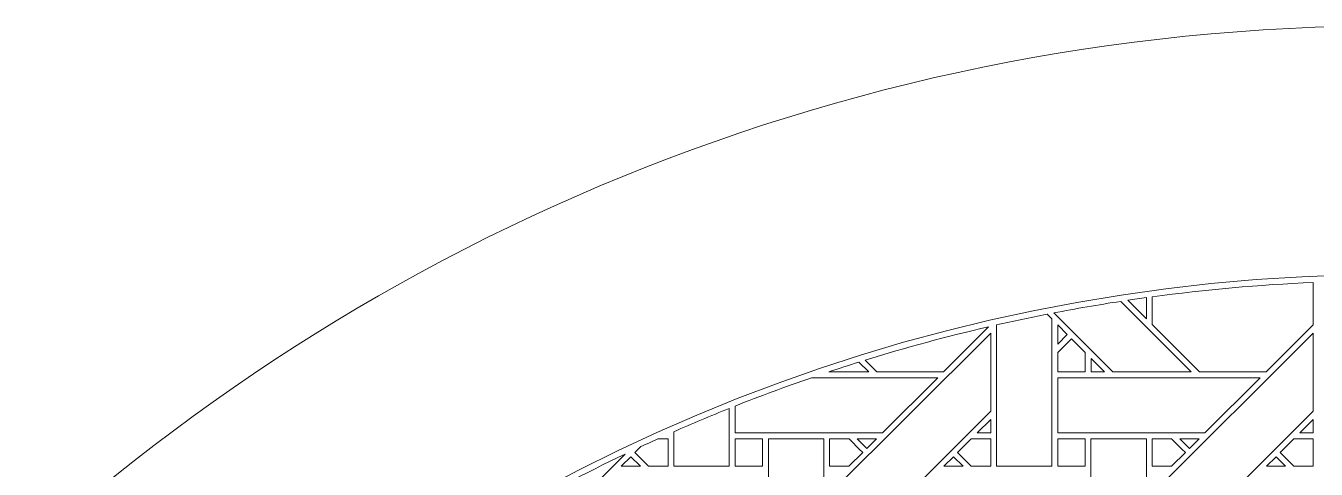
# Model space of a CAD drawing. Header units: inches. Extents: x 6.4 to 18.4, y 3.1 to 15.1.
# Drawn here: x 8.359 to 12.154, y 13.789 to 15.095 of the extents above; entities that cross this region are included whole.
import ezdxf

# ---------------------------------------------------------------- set-up
doc = ezdxf.new("R2010")
doc.units = ezdxf.units.IN
doc.header["$MEASUREMENT"] = 0
doc.layers.add('Design', color=7, linetype='Continuous', lineweight=0)

msp = doc.modelspace()

# ---------------------------------------------------------------- linework, layer by layer
at = {"layer": 'Design'}
for points, knots in [([(12.3829, 15.0948), (9.0691, 15.0948), (6.3829, 12.4085), (6.3829, 9.0948), (6.3829, 5.7811), (9.0691, 3.0948), (12.3829, 3.0948), (15.6966, 3.0948), (18.3829, 5.7811), (18.3829, 9.0948), (18.3829, 12.4085), (15.6966, 15.0948), (12.3829, 15.0948)], [0, 0, 0, 0, 1, 1, 1, 2, 2, 2, 3, 3, 3, 4, 4, 4, 4]), ([(12.3829, 14.3629), (9.4733, 14.3629), (7.1147, 12.0043), (7.1147, 9.0948), (7.1147, 6.1852), (9.4733, 3.8266), (12.3829, 3.8266), (15.2924, 3.8266), (17.651, 6.1852), (17.651, 9.0948), (17.651, 12.0043), (15.2924, 14.3629), (12.3829, 14.3629)], [0, 0, 0, 0, 1, 1, 1, 2, 2, 2, 3, 3, 3, 4, 4, 4, 4]), ([(12.1453, 14.2148), (12.1275, 14.1969), (12.0156, 14.0851), (12.0066, 14.0761), (12.0066, 14.0761), (11.8109, 14.0761), (11.8109, 14.0761), (11.8109, 14.0761), (11.6717, 14.2153), (11.6717, 14.2153), (11.6717, 14.2153), (11.6717, 14.2969), (11.6717, 14.2969), (11.8275, 14.318), (11.9855, 14.3323), (12.1453, 14.3394), (12.1453, 14.3394), (12.1453, 14.2148), (12.1453, 14.2148)], [0, 0, 0, 0, 1, 1, 1, 2, 2, 2, 3, 3, 3, 4, 4, 4, 5, 5, 5, 6, 6, 6, 6]), ([(12.1453, 14.3394), (12.1453, 14.3394), (12.1453, 14.2148), (12.1453, 14.2148), (12.1272, 14.1966), (12.0154, 14.0849), (12.0066, 14.0761), (12.0066, 14.0761), (11.8109, 14.0761), (11.8109, 14.0761), (11.8109, 14.0761), (11.6717, 14.2153), (11.6717, 14.2153), (11.6717, 14.2153), (11.6717, 14.2969), (11.6717, 14.2969), (11.8275, 14.318), (11.9855, 14.3323), (12.1453, 14.3394)], [0, 0, 0, 0, 1, 1, 1, 2, 2, 2, 3, 3, 3, 4, 4, 4, 5, 5, 5, 6, 6, 6, 6]), ([(11.7867, 14.076), (11.7867, 14.076), (11.5556, 14.076), (11.5556, 14.076), (11.5556, 14.076), (11.3822, 14.2495), (11.3822, 14.2495), (11.4475, 14.2621), (11.5131, 14.2735), (11.5791, 14.2836), (11.5791, 14.2836), (11.7867, 14.076), (11.7867, 14.076)], [0, 0, 0, 0, 1, 1, 1, 2, 2, 2, 3, 3, 3, 4, 4, 4, 4]), ([(11.6545, 14.2946), (11.6545, 14.2946), (11.6545, 14.2324), (11.6545, 14.2324), (11.6545, 14.2324), (11.6002, 14.2867), (11.6002, 14.2867), (11.6183, 14.2894), (11.6364, 14.2921), (11.6545, 14.2946)], [0, 0, 0, 0, 1, 1, 1, 2, 2, 2, 3, 3, 3, 3]), ([(11.3626, 14.2456), (11.3626, 14.2456), (11.3765, 14.2317), (11.3765, 14.2317), (11.3765, 14.2317), (11.3765, 13.798), (11.3765, 13.798), (11.3765, 13.798), (11.2137, 13.798), (11.2137, 13.798), (11.2137, 13.798), (11.2137, 14.214), (11.2137, 14.214), (11.2631, 14.2253), (11.3127, 14.2358), (11.3626, 14.2456)], [0, 0, 0, 0, 1, 1, 1, 2, 2, 2, 3, 3, 3, 4, 4, 4, 5, 5, 5, 5]), ([(11.0579, 14.0761), (11.0579, 14.0761), (10.8622, 14.0761), (10.8622, 14.0761), (10.8622, 14.0761), (10.8277, 14.1106), (10.8277, 14.1106), (10.9469, 14.1475), (11.0679, 14.1803), (11.1906, 14.2088), (11.1906, 14.2088), (11.0579, 14.0761), (11.0579, 14.0761)], [0, 0, 0, 0, 1, 1, 1, 2, 2, 2, 3, 3, 3, 4, 4, 4, 4]), ([(11.0579, 14.0761), (11.0579, 14.0761), (10.8622, 14.0761), (10.8622, 14.0761), (10.8622, 14.0761), (10.8277, 14.1106), (10.8277, 14.1106), (10.9469, 14.1475), (11.0679, 14.1803), (11.1906, 14.2088), (11.1906, 14.2088), (11.0579, 14.0761), (11.0579, 14.0761)], [0, 0, 0, 0, 1, 1, 1, 2, 2, 2, 3, 3, 3, 4, 4, 4, 4]), ([(11.3938, 14.1575), (11.3938, 14.1575), (11.3938, 14.2142), (11.3938, 14.2142), (11.3938, 14.2142), (11.422, 14.1857), (11.422, 14.1857), (11.422, 14.1857), (11.3938, 14.1575), (11.3938, 14.1575)], [0, 0, 0, 0, 1, 1, 1, 2, 2, 2, 3, 3, 3, 3]), ([(11.1966, 13.9603), (11.1966, 13.9603), (10.7229, 13.4866), (10.7229, 13.4866), (10.7229, 13.4866), (10.7229, 13.7167), (10.7229, 13.7167), (10.7229, 13.7167), (11.1966, 14.1903), (11.1966, 14.1903), (11.1966, 14.1903), (11.1966, 13.9603), (11.1966, 13.9603)], [0, 0, 0, 0, 1, 1, 1, 2, 2, 2, 3, 3, 3, 4, 4, 4, 4]), ([(11.4745, 14.0759), (11.4745, 14.0759), (11.3938, 14.0759), (11.3938, 14.0759), (11.3938, 14.0759), (11.3938, 14.1332), (11.3938, 14.1332), (11.3938, 14.1332), (11.4341, 14.1735), (11.4341, 14.1735), (11.4341, 14.1735), (11.4745, 14.1332), (11.4745, 14.1332), (11.4745, 14.1332), (11.4745, 14.0759), (11.4745, 14.0759)], [0, 0, 0, 0, 1, 1, 1, 2, 2, 2, 3, 3, 3, 4, 4, 4, 5, 5, 5, 5]), ([(11.4341, 14.1735), (11.4341, 14.1735), (11.4745, 14.1332), (11.4745, 14.1332), (11.4745, 14.1332), (11.4745, 14.0759), (11.4745, 14.0759), (11.4745, 14.0759), (11.3938, 14.0759), (11.3938, 14.0759), (11.3938, 14.0759), (11.3938, 14.1332), (11.3938, 14.1332), (11.3938, 14.1332), (11.4341, 14.1735), (11.4341, 14.1735)], [0, 0, 0, 0, 1, 1, 1, 2, 2, 2, 3, 3, 3, 4, 4, 4, 5, 5, 5, 5]), ([(12.1453, 13.9603), (12.1453, 13.9603), (11.6717, 13.4866), (11.6717, 13.4866), (11.6717, 13.4866), (11.6717, 13.7167), (11.6717, 13.7167), (11.6717, 13.7167), (12.1453, 14.1903), (12.1453, 14.1903), (12.1453, 14.1903), (12.1453, 13.9603), (12.1453, 13.9603)], [0, 0, 0, 0, 1, 1, 1, 2, 2, 2, 3, 3, 3, 4, 4, 4, 4]), ([(10.838, 14.076), (10.838, 14.076), (10.7205, 14.076), (10.7205, 14.076), (10.75, 14.0859), (10.7795, 14.0955), (10.8092, 14.1048), (10.8092, 14.1048), (10.838, 14.076), (10.838, 14.076)], [0, 0, 0, 0, 1, 1, 1, 2, 2, 2, 3, 3, 3, 3]), ([(11.4917, 14.076), (11.4917, 14.076), (11.4917, 14.1158), (11.4917, 14.1158), (11.4917, 14.1158), (11.5314, 14.076), (11.5314, 14.076), (11.5314, 14.076), (11.4917, 14.076), (11.4917, 14.076)], [0, 0, 0, 0, 1, 1, 1, 2, 2, 2, 3, 3, 3, 3]), ([(10.6697, 14.0588), (10.6697, 14.0588), (11.0408, 14.0588), (11.0408, 14.0588), (11.0408, 14.0588), (10.8781, 13.8961), (10.8781, 13.8961), (10.8781, 13.8961), (10.4451, 13.8961), (10.4451, 13.8961), (10.4451, 13.8961), (10.4451, 13.9755), (10.4451, 13.9755), (10.5191, 14.0049), (10.594, 14.0327), (10.6697, 14.0588)], [0, 0, 0, 0, 1, 1, 1, 2, 2, 2, 3, 3, 3, 4, 4, 4, 5, 5, 5, 5]), ([(11.9895, 14.0588), (11.9895, 14.0588), (11.8268, 13.8961), (11.8268, 13.8961), (11.8268, 13.8961), (11.3938, 13.8961), (11.3938, 13.8961), (11.3938, 13.8961), (11.3938, 14.0588), (11.3938, 14.0588), (11.3938, 14.0588), (11.9895, 14.0588), (11.9895, 14.0588)], [0, 0, 0, 0, 1, 1, 1, 2, 2, 2, 3, 3, 3, 4, 4, 4, 4]), ([(10.4278, 13.9686), (10.4278, 13.9686), (10.4278, 13.798), (10.4278, 13.798), (10.4278, 13.798), (10.265, 13.798), (10.265, 13.798), (10.265, 13.798), (10.265, 13.9), (10.265, 13.9), (10.3188, 13.9237), (10.3731, 13.9466), (10.4278, 13.9686)], [0, 0, 0, 0, 1, 1, 1, 2, 2, 2, 3, 3, 3, 4, 4, 4, 4]), ([(11.1966, 13.8961), (11.1966, 13.8961), (11.1568, 13.8961), (11.1568, 13.8961), (11.1568, 13.8961), (11.1966, 13.9359), (11.1966, 13.9359), (11.1966, 13.9359), (11.1966, 13.8961), (11.1966, 13.8961)], [0, 0, 0, 0, 1, 1, 1, 2, 2, 2, 3, 3, 3, 3]), ([(12.1056, 13.8961), (12.1056, 13.8961), (12.1453, 13.9359), (12.1453, 13.9359), (12.1453, 13.9359), (12.1453, 13.8961), (12.1453, 13.8961), (12.1453, 13.8961), (12.1056, 13.8961), (12.1056, 13.8961)], [0, 0, 0, 0, 1, 1, 1, 2, 2, 2, 3, 3, 3, 3]), ([(10.2177, 13.8789), (10.2177, 13.8789), (10.2479, 13.8789), (10.2479, 13.8789), (10.2479, 13.8789), (10.2479, 13.7981), (10.2479, 13.7981), (10.2479, 13.7981), (10.1907, 13.7981), (10.1907, 13.7981), (10.1907, 13.7981), (10.1504, 13.8385), (10.1504, 13.8385), (10.1504, 13.8385), (10.168, 13.856), (10.168, 13.856), (10.1845, 13.8637), (10.2011, 13.8714), (10.2177, 13.8789)], [0, 0, 0, 0, 1, 1, 1, 2, 2, 2, 3, 3, 3, 4, 4, 4, 5, 5, 5, 6, 6, 6, 6]), ([(10.2479, 13.8789), (10.2479, 13.8789), (10.2479, 13.7981), (10.2479, 13.7981), (10.2479, 13.7981), (10.1907, 13.7981), (10.1907, 13.7981), (10.1907, 13.7981), (10.1504, 13.8385), (10.1504, 13.8385), (10.1504, 13.8385), (10.168, 13.856), (10.168, 13.856), (10.1845, 13.8637), (10.2011, 13.8714), (10.2177, 13.8789), (10.2177, 13.8789), (10.2479, 13.8789), (10.2479, 13.8789)], [0, 0, 0, 0, 1, 1, 1, 2, 2, 2, 3, 3, 3, 4, 4, 4, 5, 5, 5, 6, 6, 6, 6]), ([(10.4451, 13.7981), (10.4451, 13.7981), (10.4451, 13.8789), (10.4451, 13.8789), (10.4451, 13.8789), (10.5253, 13.8789), (10.5253, 13.8789), (10.5253, 13.8789), (10.5253, 13.7981), (10.5253, 13.7981), (10.5253, 13.7981), (10.4451, 13.7981), (10.4451, 13.7981)], [0, 0, 0, 0, 1, 1, 1, 2, 2, 2, 3, 3, 3, 4, 4, 4, 4]), ([(10.4451, 13.8789), (10.4451, 13.8789), (10.5253, 13.8789), (10.5253, 13.8789), (10.5253, 13.8789), (10.5253, 13.7981), (10.5253, 13.7981), (10.5253, 13.7981), (10.4451, 13.7981), (10.4451, 13.7981), (10.4451, 13.7981), (10.4451, 13.8789), (10.4451, 13.8789)], [0, 0, 0, 0, 1, 1, 1, 2, 2, 2, 3, 3, 3, 4, 4, 4, 4]), ([(10.5429, 13.4466), (10.5429, 13.4466), (10.5429, 13.8788), (10.5429, 13.8788), (10.5429, 13.8788), (10.7058, 13.8788), (10.7058, 13.8788), (10.7058, 13.8788), (10.7058, 13.2837), (10.7058, 13.2837), (10.7058, 13.2837), (10.5429, 13.4466), (10.5429, 13.4466)], [0, 0, 0, 0, 1, 1, 1, 2, 2, 2, 3, 3, 3, 4, 4, 4, 4]), ([(10.7799, 13.7981), (10.7799, 13.7981), (10.7229, 13.7981), (10.7229, 13.7981), (10.7229, 13.7981), (10.7229, 13.8789), (10.7229, 13.8789), (10.7229, 13.8789), (10.78, 13.8789), (10.78, 13.8789), (10.7851, 13.8738), (10.8159, 13.8429), (10.8203, 13.8385), (10.8203, 13.8385), (10.7799, 13.7981), (10.7799, 13.7981)], [0, 0, 0, 0, 1, 1, 1, 2, 2, 2, 3, 3, 3, 4, 4, 4, 5, 5, 5, 5]), ([(10.8203, 13.8385), (10.8203, 13.8385), (10.7799, 13.7981), (10.7799, 13.7981), (10.7799, 13.7981), (10.7229, 13.7981), (10.7229, 13.7981), (10.7229, 13.7981), (10.7229, 13.8789), (10.7229, 13.8789), (10.7229, 13.8789), (10.78, 13.8789), (10.78, 13.8789), (10.7852, 13.8736), (10.816, 13.8428), (10.8203, 13.8385)], [0, 0, 0, 0, 1, 1, 1, 2, 2, 2, 3, 3, 3, 4, 4, 4, 5, 5, 5, 5]), ([(10.8044, 13.8788), (10.8044, 13.8788), (10.8608, 13.8788), (10.8608, 13.8788), (10.8608, 13.8788), (10.8325, 13.8506), (10.8325, 13.8506), (10.8325, 13.8506), (10.8044, 13.8788), (10.8044, 13.8788)], [0, 0, 0, 0, 1, 1, 1, 2, 2, 2, 3, 3, 3, 3]), ([(11.0991, 13.8385), (11.0991, 13.8385), (11.1396, 13.8789), (11.1396, 13.8789), (11.1396, 13.8789), (11.1966, 13.8789), (11.1966, 13.8789), (11.1966, 13.8789), (11.1966, 13.7981), (11.1966, 13.7981), (11.1966, 13.7981), (11.1395, 13.7981), (11.1395, 13.7981), (11.1395, 13.7981), (11.0991, 13.8385), (11.0991, 13.8385)], [0, 0, 0, 0, 1, 1, 1, 2, 2, 2, 3, 3, 3, 4, 4, 4, 5, 5, 5, 5]), ([(11.0991, 13.8385), (11.0991, 13.8385), (11.1396, 13.8789), (11.1396, 13.8789), (11.1396, 13.8789), (11.1966, 13.8789), (11.1966, 13.8789), (11.1966, 13.8789), (11.1966, 13.7981), (11.1966, 13.7981), (11.1966, 13.7981), (11.1395, 13.7981), (11.1395, 13.7981), (11.1395, 13.7981), (11.0991, 13.8385), (11.0991, 13.8385)], [0, 0, 0, 0, 1, 1, 1, 2, 2, 2, 3, 3, 3, 4, 4, 4, 5, 5, 5, 5]), ([(11.474, 13.7981), (11.474, 13.7981), (11.3938, 13.7981), (11.3938, 13.7981), (11.3938, 13.7981), (11.3938, 13.8789), (11.3938, 13.8789), (11.3938, 13.8789), (11.474, 13.8789), (11.474, 13.8789), (11.474, 13.8789), (11.474, 13.7981), (11.474, 13.7981)], [0, 0, 0, 0, 1, 1, 1, 2, 2, 2, 3, 3, 3, 4, 4, 4, 4]), ([(11.474, 13.8789), (11.474, 13.8789), (11.474, 13.7981), (11.474, 13.7981), (11.474, 13.7981), (11.3938, 13.7981), (11.3938, 13.7981), (11.3938, 13.7981), (11.3938, 13.8789), (11.3938, 13.8789), (11.3938, 13.8789), (11.474, 13.8789), (11.474, 13.8789)], [0, 0, 0, 0, 1, 1, 1, 2, 2, 2, 3, 3, 3, 4, 4, 4, 4]), ([(11.4916, 13.4466), (11.4916, 13.4466), (11.4916, 13.8788), (11.4916, 13.8788), (11.4916, 13.8788), (11.6545, 13.8788), (11.6545, 13.8788), (11.6545, 13.8788), (11.6545, 13.2837), (11.6545, 13.2837), (11.6545, 13.2837), (11.4916, 13.4466), (11.4916, 13.4466)], [0, 0, 0, 0, 1, 1, 1, 2, 2, 2, 3, 3, 3, 4, 4, 4, 4]), ([(11.7286, 13.7981), (11.7286, 13.7981), (11.6717, 13.7981), (11.6717, 13.7981), (11.6717, 13.7981), (11.6717, 13.8789), (11.6717, 13.8789), (11.6717, 13.8789), (11.7287, 13.8789), (11.7287, 13.8789), (11.7339, 13.8738), (11.7646, 13.8429), (11.7691, 13.8385), (11.7691, 13.8385), (11.7286, 13.7981), (11.7286, 13.7981)], [0, 0, 0, 0, 1, 1, 1, 2, 2, 2, 3, 3, 3, 4, 4, 4, 5, 5, 5, 5]), ([(11.7691, 13.8385), (11.7691, 13.8385), (11.7286, 13.7981), (11.7286, 13.7981), (11.7286, 13.7981), (11.6717, 13.7981), (11.6717, 13.7981), (11.6717, 13.7981), (11.6717, 13.8789), (11.6717, 13.8789), (11.6717, 13.8789), (11.7287, 13.8789), (11.7287, 13.8789), (11.7338, 13.8738), (11.7646, 13.843), (11.7691, 13.8385)], [0, 0, 0, 0, 1, 1, 1, 2, 2, 2, 3, 3, 3, 4, 4, 4, 5, 5, 5, 5]), ([(11.7531, 13.8788), (11.7531, 13.8788), (11.8096, 13.8788), (11.8096, 13.8788), (11.8096, 13.8788), (11.7813, 13.8506), (11.7813, 13.8506), (11.7813, 13.8506), (11.7531, 13.8788), (11.7531, 13.8788)], [0, 0, 0, 0, 1, 1, 1, 2, 2, 2, 3, 3, 3, 3]), ([(12.0882, 13.7981), (12.0882, 13.7981), (12.0479, 13.8385), (12.0479, 13.8385), (12.0479, 13.8385), (12.0883, 13.8789), (12.0883, 13.8789), (12.0883, 13.8789), (12.1453, 13.8789), (12.1453, 13.8789), (12.1453, 13.8789), (12.1453, 13.7981), (12.1453, 13.7981), (12.1453, 13.7981), (12.0882, 13.7981), (12.0882, 13.7981)], [0, 0, 0, 0, 1, 1, 1, 2, 2, 2, 3, 3, 3, 4, 4, 4, 5, 5, 5, 5]), ([(12.1453, 13.8789), (12.1453, 13.8789), (12.1453, 13.7981), (12.1453, 13.7981), (12.1453, 13.7981), (12.0882, 13.7981), (12.0882, 13.7981), (12.0882, 13.7981), (12.0479, 13.8385), (12.0479, 13.8385), (12.0479, 13.8385), (12.0883, 13.8789), (12.0883, 13.8789), (12.0883, 13.8789), (12.1453, 13.8789), (12.1453, 13.8789)], [0, 0, 0, 0, 1, 1, 1, 2, 2, 2, 3, 3, 3, 4, 4, 4, 5, 5, 5, 5]), ([(9.7742, 13.4866), (9.7742, 13.4866), (9.7742, 13.6518), (9.7742, 13.6518), (9.8875, 13.7168), (10.0034, 13.7776), (10.1218, 13.8342), (10.1218, 13.8342), (9.7742, 13.4866), (9.7742, 13.4866)], [0, 0, 0, 0, 1, 1, 1, 2, 2, 2, 3, 3, 3, 3]), ([(10.11, 13.798), (10.11, 13.798), (10.1383, 13.8263), (10.1383, 13.8263), (10.1383, 13.8263), (10.1666, 13.798), (10.1666, 13.798), (10.1666, 13.798), (10.11, 13.798), (10.11, 13.798)], [0, 0, 0, 0, 1, 1, 1, 2, 2, 2, 3, 3, 3, 3]), ([(11.1153, 13.798), (11.1153, 13.798), (11.0588, 13.798), (11.0588, 13.798), (11.0588, 13.798), (11.087, 13.8263), (11.087, 13.8263), (11.087, 13.8263), (11.1153, 13.798), (11.1153, 13.798)], [0, 0, 0, 0, 1, 1, 1, 2, 2, 2, 3, 3, 3, 3]), ([(12.064, 13.798), (12.064, 13.798), (12.0075, 13.798), (12.0075, 13.798), (12.0075, 13.798), (12.0358, 13.8263), (12.0358, 13.8263), (12.0358, 13.8263), (12.064, 13.798), (12.064, 13.798)], [0, 0, 0, 0, 1, 1, 1, 2, 2, 2, 3, 3, 3, 3])]:
    msp.add_open_spline(points, degree=3, knots=knots, dxfattribs=at)

doc.saveas('drawing.dxf')
